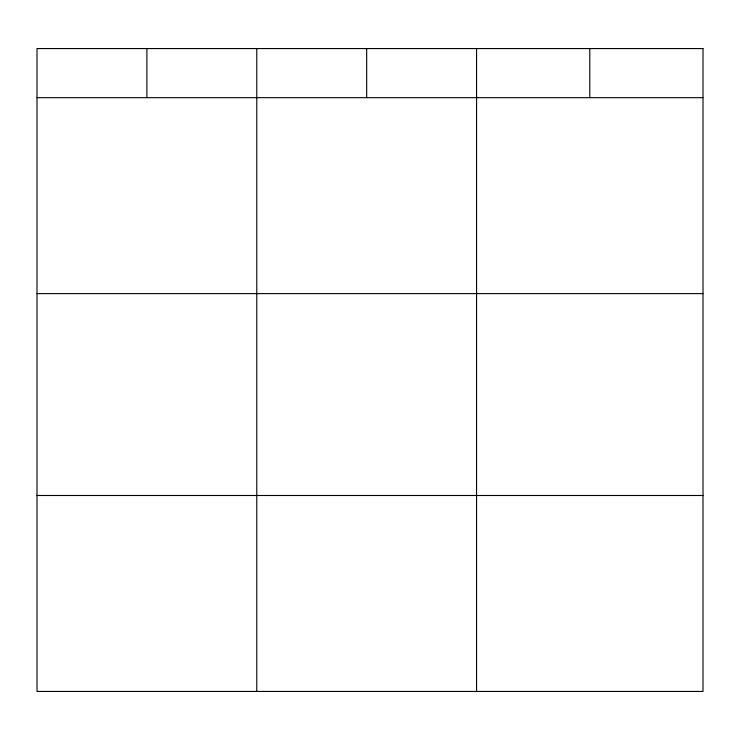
<?xml version="1.0" encoding="UTF-8"?>
<svg xmlns="http://www.w3.org/2000/svg" width="740" height="740" viewBox="0 0 740 740"><rect width="100%" height="100%" fill="white"/><g stroke="black" fill="none" stroke-linecap="round" stroke-linejoin="round"><path stroke-width="1.11" d="M37 97.671L703 97.671M37 293.614L703 293.614M37 495.495L703 495.495M589.78 48.562L589.78 97.671M476.56 48.562L476.56 691.438M366.67 48.562L366.67 97.671M256.78 48.562L256.78 691.438M146.89 48.562L146.89 97.671M703 48.562L37 48.562L37 691.438L703 691.438L703 48.562"/></g></svg>
